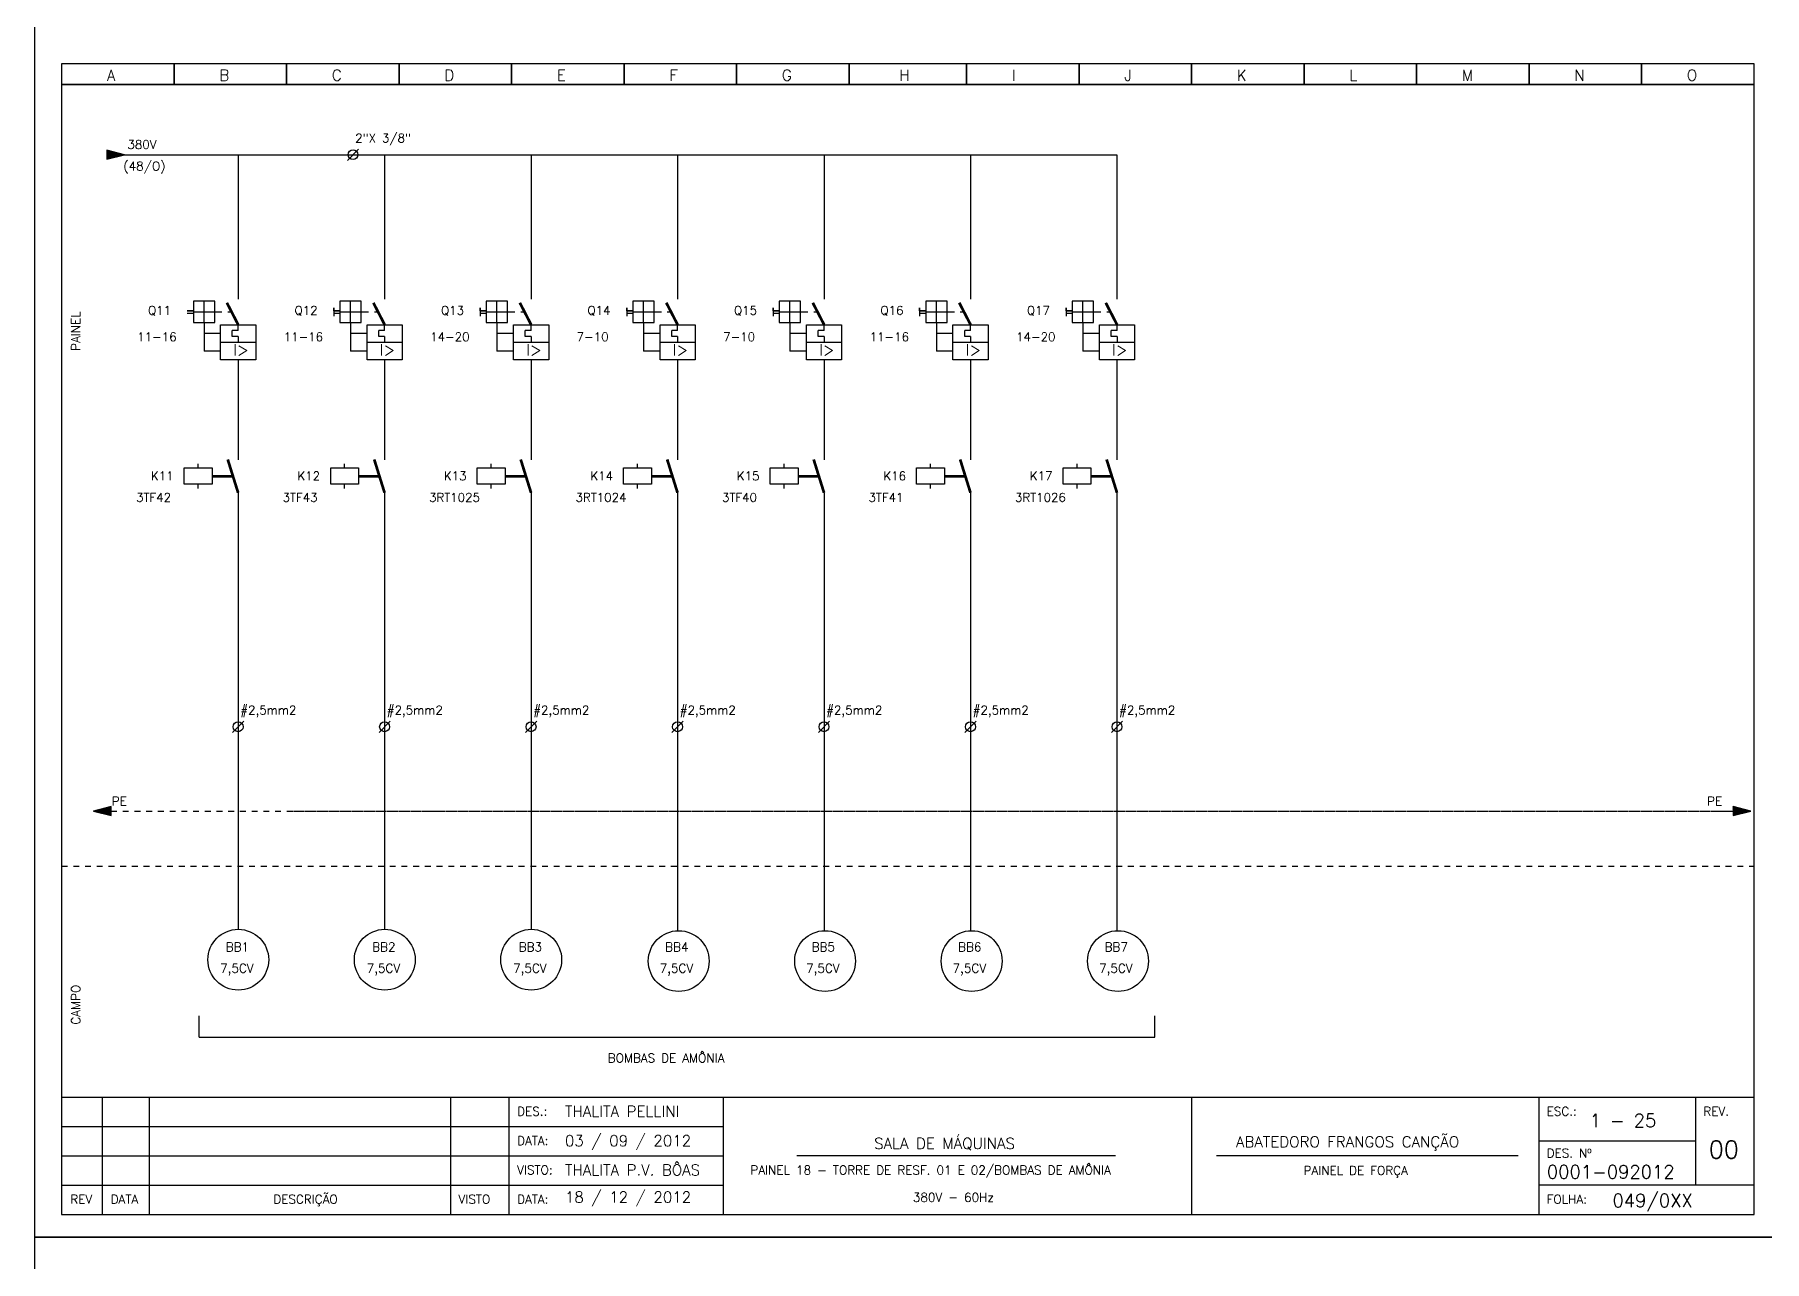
# Model space of a CAD drawing. Header units: millimetres. Extents: x 1974 to 2560, y 1429 to 1567.
# Drawn here: x 2338 to 2367.52, y 1491.19 to 1512.13 of the extents above; entities that cross this region are included whole.
import ezdxf

# ---------------------------------------------------------------- set-up
doc = ezdxf.new("R2010")
doc.units = ezdxf.units.MM
for name, pattern in [('DASHDOT2', [0.5, 0.25, -0.125, 0, -0.125]), ('DASHED', [0.75, 0.5, -0.25]), ('HIDDEN2', [0.1875, 0.125, -0.0625])]:
    doc.linetypes.add(name, pattern=pattern)
for name, color, linetype in [('1', 5, 'Continuous'), ('ALIMENTAÇÃO', 6, 'Continuous'), ('CONECTOR_SAK', 2, 'Continuous'), ('DISJUNTOR', 5, 'Continuous'), ('EQUIPAMENTOS', 5, 'Continuous'), ('MARGEM', 1, 'Continuous'), ('MOTORES', 5, 'Continuous'), ('PAINEL', 7, 'Continuous'), ('soft', 5, 'Continuous'), ('TERRA', 3, 'DASHED'), ('TEXTO', 4, 'Continuous'), ('TEXTO_2', 5, 'Continuous'), ('TIMBRE', 7, 'Continuous')]:
    doc.layers.add(name, color=color, linetype=linetype)
doc.styles.add('REGUA60', font='romans.shx', dxfattribs={"height": 2})
doc.styles.add('ROMANC', font='romanc.shx', dxfattribs={"height": 0.55})
doc.styles.add('ROMANS', font='romans.shx', dxfattribs={"height": 37})

msp = doc.modelspace()

# ---------------------------------------------------------------- hatches: boundary and pattern name
at = {"layer": 'EQUIPAMENTOS'}
msp.add_hatch(color=256, dxfattribs=at).paths.add_polyline_path([(2339.532, 1510.084), (2339.232, 1510.159), (2339.232, 1510.009)])
at = {"layer": 'TERRA'}
h = msp.add_hatch(dxfattribs=at)
h.set_pattern_fill('ANSI31', color=256, scale=0.004, angle=180, style=0)
h.set_pattern_definition([(225, (2396.25982256, 1547.50084864), (0.0003535533906, -0.0003535533906), [])])
h.paths.add_polyline_path([(2339.005, 1498.881), (2339.305, 1498.881), (2339.305, 1498.956)])
h.paths.add_polyline_path([(2339.305, 1498.806), (2339.305, 1498.881), (2339.005, 1498.881)])
h = msp.add_hatch(dxfattribs=at)
h.set_pattern_fill('ANSI31', color=256, scale=0.004, style=0)
h.set_pattern_definition([(45, (2310.03536835, 1450.2612611), (-0.0003535533906, 0.0003535533906), [])])
h.paths.add_polyline_path([(2367.29, 1498.881), (2366.99, 1498.881), (2366.99, 1498.806)])
h.paths.add_polyline_path([(2366.99, 1498.956), (2366.99, 1498.881), (2367.29, 1498.881)])

# ---------------------------------------------------------------- linework, layer by layer
for p, q in [((2340.811, 1495.022), (2340.811, 1495.386)), ((2357.118, 1495.022), (2357.118, 1495.386)), ((2340.811, 1495.022), (2357.118, 1495.022))]:
    msp.add_line(p, q)
at = {"layer": '1'}
for p, q in [((2341.073, 1507.582), (2340.709, 1507.582)), ((2340.709, 1507.582), (2340.709, 1507.218)), ((2340.891, 1507.218), (2340.891, 1507.582)), ((2341.073, 1507.218), (2341.073, 1507.582)), ((2343.105, 1507.473), (2343.105, 1507.327)), ((2343.105, 1507.421), (2343.105, 1507.473)), ((2343.573, 1507.582), (2343.209, 1507.582)), ((2343.209, 1507.582), (2343.209, 1507.218)), ((2343.391, 1507.218), (2343.391, 1507.582)), ((2343.573, 1507.218), (2343.573, 1507.582)), ((2345.605, 1507.473), (2345.605, 1507.327)), ((2345.605, 1507.421), (2345.605, 1507.473)), ((2346.073, 1507.582), (2345.709, 1507.582)), ((2345.709, 1507.582), (2345.709, 1507.218)), ((2345.891, 1507.218), (2345.891, 1507.582)), ((2346.073, 1507.218), (2346.073, 1507.582)), ((2348.105, 1507.473), (2348.105, 1507.327)), ((2348.105, 1507.421), (2348.105, 1507.473)), ((2348.573, 1507.582), (2348.209, 1507.582)), ((2348.209, 1507.582), (2348.209, 1507.218)), ((2348.391, 1507.218), (2348.391, 1507.582)), ((2348.573, 1507.218), (2348.573, 1507.582)), ((2350.605, 1507.473), (2350.605, 1507.327)), ((2350.605, 1507.421), (2350.605, 1507.473)), ((2351.073, 1507.582), (2350.709, 1507.582)), ((2350.709, 1507.582), (2350.709, 1507.218)), ((2350.891, 1507.218), (2350.891, 1507.582)), ((2351.073, 1507.218), (2351.073, 1507.582)), ((2353.105, 1507.473), (2353.105, 1507.327)), ((2353.105, 1507.421), (2353.105, 1507.473)), ((2353.573, 1507.582), (2353.209, 1507.582)), ((2353.209, 1507.582), (2353.209, 1507.218)), ((2353.391, 1507.218), (2353.391, 1507.582)), ((2353.573, 1507.218), (2353.573, 1507.582)), ((2355.605, 1507.473), (2355.605, 1507.327)), ((2355.605, 1507.421), (2355.605, 1507.473)), ((2356.073, 1507.582), (2355.709, 1507.582)), ((2355.709, 1507.582), (2355.709, 1507.218)), ((2355.891, 1507.218), (2355.891, 1507.582)), ((2356.073, 1507.218), (2356.073, 1507.582)), ((2340.709, 1507.421), (2340.605, 1507.421)), ((2340.605, 1507.421), (2340.709, 1507.421)), ((2340.605, 1507.379), (2340.709, 1507.379)), ((2340.709, 1507.4), (2341.073, 1507.4)), ((2340.709, 1507.218), (2341.073, 1507.218)), ((2343.209, 1507.421), (2343.105, 1507.421)), ((2343.105, 1507.421), (2343.209, 1507.421)), ((2343.105, 1507.379), (2343.209, 1507.379)), ((2343.209, 1507.4), (2343.573, 1507.4)), ((2343.209, 1507.218), (2343.573, 1507.218)), ((2345.709, 1507.421), (2345.605, 1507.421)), ((2345.605, 1507.421), (2345.709, 1507.421)), ((2345.605, 1507.379), (2345.709, 1507.379)), ((2345.709, 1507.4), (2346.073, 1507.4)), ((2345.709, 1507.218), (2346.073, 1507.218)), ((2348.209, 1507.421), (2348.105, 1507.421)), ((2348.105, 1507.421), (2348.209, 1507.421)), ((2348.105, 1507.379), (2348.209, 1507.379)), ((2348.209, 1507.4), (2348.573, 1507.4)), ((2348.209, 1507.218), (2348.573, 1507.218)), ((2350.709, 1507.421), (2350.605, 1507.421)), ((2350.605, 1507.421), (2350.709, 1507.421)), ((2350.605, 1507.379), (2350.709, 1507.379)), ((2350.709, 1507.4), (2351.073, 1507.4)), ((2350.709, 1507.218), (2351.073, 1507.218)), ((2353.209, 1507.421), (2353.105, 1507.421)), ((2353.105, 1507.421), (2353.209, 1507.421)), ((2353.105, 1507.379), (2353.209, 1507.379)), ((2353.209, 1507.4), (2353.573, 1507.4)), ((2353.209, 1507.218), (2353.573, 1507.218)), ((2355.709, 1507.421), (2355.605, 1507.421)), ((2355.605, 1507.421), (2355.709, 1507.421)), ((2355.605, 1507.379), (2355.709, 1507.379)), ((2355.709, 1507.4), (2356.073, 1507.4)), ((2355.709, 1507.218), (2356.073, 1507.218))]:
    msp.add_line(p, q, dxfattribs=at)
at = {"layer": 'ALIMENTAÇÃO', "color": 6}
for p, q in [((2341.473, 1510.084), (2341.473, 1507.62)), ((2343.973, 1510.084), (2343.973, 1507.62)), ((2346.473, 1510.084), (2346.473, 1507.62)), ((2348.973, 1510.084), (2348.973, 1507.62)), ((2351.473, 1510.084), (2351.473, 1507.62)), ((2353.973, 1510.084), (2353.973, 1507.62)), ((2356.473, 1510.084), (2356.473, 1507.62)), ((2341.473, 1506.582), (2341.473, 1504.877)), ((2343.973, 1506.582), (2343.973, 1504.877)), ((2346.473, 1506.582), (2346.473, 1504.877)), ((2348.973, 1506.582), (2348.973, 1504.877)), ((2351.473, 1506.582), (2351.473, 1504.877)), ((2353.973, 1506.582), (2353.973, 1504.877)), ((2356.473, 1506.582), (2356.473, 1504.877)), ((2341.473, 1504.314), (2341.473, 1496.862)), ((2343.973, 1504.314), (2343.973, 1496.862)), ((2346.473, 1504.314), (2346.473, 1496.862)), ((2348.973, 1504.314), (2348.973, 1496.839)), ((2351.473, 1504.314), (2351.473, 1496.839)), ((2353.973, 1504.314), (2353.973, 1496.839)), ((2356.473, 1504.314), (2356.473, 1496.839))]:
    msp.add_line(p, q, dxfattribs=at)
at = {"layer": 'CONECTOR_SAK'}
for p, q in [((2343.53, 1510.181), (2343.339, 1509.988)), ((2341.569, 1500.417), (2341.378, 1500.224)), ((2344.069, 1500.417), (2343.878, 1500.224)), ((2346.569, 1500.417), (2346.378, 1500.224)), ((2349.069, 1500.417), (2348.878, 1500.224)), ((2351.569, 1500.417), (2351.378, 1500.224)), ((2354.069, 1500.417), (2353.878, 1500.224)), ((2356.569, 1500.417), (2356.378, 1500.224))]:
    msp.add_line(p, q, dxfattribs=at)
for centre in [(2343.434, 1510.084), (2341.473, 1500.32), (2343.973, 1500.32), (2346.473, 1500.32), (2348.973, 1500.32), (2351.473, 1500.32), (2353.973, 1500.32), (2356.473, 1500.32)]:
    msp.add_circle(centre, 0.0846, dxfattribs=at)
at = {"layer": 'DISJUNTOR'}
for p, q in [((2340.891, 1507.218), (2340.891, 1506.732)), ((2341.474, 1507.083), (2341.474, 1507.183)), ((2343.391, 1507.218), (2343.391, 1506.732)), ((2343.974, 1507.083), (2343.974, 1507.183)), ((2345.891, 1507.218), (2345.891, 1506.732)), ((2346.474, 1507.083), (2346.474, 1507.183)), ((2348.391, 1507.218), (2348.391, 1506.732)), ((2348.974, 1507.083), (2348.974, 1507.183)), ((2350.891, 1507.218), (2350.891, 1506.732)), ((2351.474, 1507.083), (2351.474, 1507.183)), ((2353.391, 1507.218), (2353.391, 1506.732)), ((2353.974, 1507.083), (2353.974, 1507.183)), ((2355.891, 1507.218), (2355.891, 1506.732)), ((2356.474, 1507.083), (2356.474, 1507.183)), ((2341.173, 1507.032), (2340.891, 1507.032)), ((2341.174, 1506.883), (2341.774, 1506.883)), ((2341.474, 1507.083), (2341.374, 1507.083)), ((2341.374, 1506.983), (2341.374, 1507.083)), ((2341.474, 1506.983), (2341.374, 1506.983)), ((2341.474, 1506.983), (2341.474, 1506.883)), ((2343.673, 1507.032), (2343.391, 1507.032)), ((2343.674, 1506.883), (2344.274, 1506.883)), ((2343.974, 1507.083), (2343.874, 1507.083)), ((2343.874, 1506.983), (2343.874, 1507.083)), ((2343.974, 1506.983), (2343.874, 1506.983)), ((2343.974, 1506.983), (2343.974, 1506.883)), ((2346.173, 1507.032), (2345.891, 1507.032)), ((2346.174, 1506.883), (2346.774, 1506.883)), ((2346.474, 1507.083), (2346.374, 1507.083)), ((2346.374, 1506.983), (2346.374, 1507.083)), ((2346.474, 1506.983), (2346.374, 1506.983)), ((2346.474, 1506.983), (2346.474, 1506.883)), ((2348.673, 1507.032), (2348.391, 1507.032)), ((2348.674, 1506.883), (2349.274, 1506.883)), ((2348.974, 1507.083), (2348.874, 1507.083)), ((2348.874, 1506.983), (2348.874, 1507.083)), ((2348.974, 1506.983), (2348.874, 1506.983)), ((2348.974, 1506.983), (2348.974, 1506.883)), ((2351.173, 1507.032), (2350.891, 1507.032)), ((2351.174, 1506.883), (2351.774, 1506.883)), ((2351.474, 1507.083), (2351.374, 1507.083)), ((2351.374, 1506.983), (2351.374, 1507.083)), ((2351.474, 1506.983), (2351.374, 1506.983)), ((2351.474, 1506.983), (2351.474, 1506.883)), ((2353.673, 1507.032), (2353.391, 1507.032)), ((2353.674, 1506.883), (2354.274, 1506.883)), ((2353.974, 1507.083), (2353.874, 1507.083)), ((2353.874, 1506.983), (2353.874, 1507.083)), ((2353.974, 1506.983), (2353.874, 1506.983)), ((2353.974, 1506.983), (2353.974, 1506.883)), ((2356.173, 1507.032), (2355.891, 1507.032)), ((2356.174, 1506.883), (2356.774, 1506.883)), ((2356.474, 1507.083), (2356.374, 1507.083)), ((2356.374, 1506.983), (2356.374, 1507.083)), ((2356.474, 1506.983), (2356.374, 1506.983)), ((2356.474, 1506.983), (2356.474, 1506.883)), ((2341.173, 1506.732), (2340.891, 1506.732)), ((2343.673, 1506.732), (2343.391, 1506.732)), ((2346.173, 1506.732), (2345.891, 1506.732)), ((2348.673, 1506.732), (2348.391, 1506.732)), ((2351.173, 1506.732), (2350.891, 1506.732)), ((2353.673, 1506.732), (2353.391, 1506.732)), ((2356.173, 1506.732), (2355.891, 1506.732))]:
    msp.add_line(p, q, dxfattribs=at)
at = {"layer": 'DISJUNTOR', "linetype": 'HIDDEN2'}
for p, q in [((2341.073, 1507.4), (2341.373, 1507.4)), ((2343.573, 1507.4), (2343.873, 1507.4)), ((2346.073, 1507.4), (2346.373, 1507.4)), ((2348.573, 1507.4), (2348.873, 1507.4)), ((2351.073, 1507.4), (2351.373, 1507.4)), ((2353.573, 1507.4), (2353.873, 1507.4)), ((2356.073, 1507.4), (2356.373, 1507.4))]:
    msp.add_line(p, q, dxfattribs=at)
at = {"layer": 'DISJUNTOR', "const_width": 0.0472}
for points in [[(2341.474, 1507.183), (2341.281, 1507.557)], [(2343.974, 1507.183), (2343.781, 1507.557)], [(2346.474, 1507.183), (2346.281, 1507.557)], [(2348.974, 1507.183), (2348.781, 1507.557)], [(2351.474, 1507.183), (2351.281, 1507.557)], [(2353.974, 1507.183), (2353.781, 1507.557)], [(2356.474, 1507.183), (2356.281, 1507.557)]]:
    msp.add_lwpolyline(points, dxfattribs=at)
at = {"layer": 'DISJUNTOR'}
for points in [[(2341.174, 1507.183), (2341.774, 1507.183), (2341.774, 1506.583), (2341.174, 1506.583)], [(2343.674, 1507.183), (2344.274, 1507.183), (2344.274, 1506.583), (2343.674, 1506.583)], [(2346.174, 1507.183), (2346.774, 1507.183), (2346.774, 1506.583), (2346.174, 1506.583)], [(2348.674, 1507.183), (2349.274, 1507.183), (2349.274, 1506.583), (2348.674, 1506.583)], [(2351.174, 1507.183), (2351.774, 1507.183), (2351.774, 1506.583), (2351.174, 1506.583)], [(2353.674, 1507.183), (2354.274, 1507.183), (2354.274, 1506.583), (2353.674, 1506.583)], [(2356.174, 1507.183), (2356.774, 1507.183), (2356.774, 1506.583), (2356.174, 1506.583)]]:
    msp.add_lwpolyline(points, close=True, dxfattribs=at)
at = {"layer": 'EQUIPAMENTOS'}
for p, q in [((2340.791, 1504.738), (2340.791, 1504.809)), ((2343.291, 1504.738), (2343.291, 1504.809)), ((2345.791, 1504.738), (2345.791, 1504.809)), ((2348.291, 1504.738), (2348.291, 1504.809)), ((2350.791, 1504.738), (2350.791, 1504.809)), ((2353.291, 1504.738), (2353.291, 1504.809)), ((2355.791, 1504.738), (2355.791, 1504.809)), ((2341.029, 1504.608), (2341.381, 1504.608)), ((2341.029, 1504.588), (2341.388, 1504.588)), ((2343.529, 1504.608), (2343.881, 1504.608)), ((2343.529, 1504.588), (2343.888, 1504.588)), ((2346.029, 1504.608), (2346.381, 1504.608)), ((2346.029, 1504.588), (2346.388, 1504.588)), ((2348.529, 1504.608), (2348.881, 1504.608)), ((2348.529, 1504.588), (2348.888, 1504.588)), ((2351.029, 1504.608), (2351.381, 1504.608)), ((2351.029, 1504.588), (2351.388, 1504.588)), ((2353.529, 1504.608), (2353.881, 1504.608)), ((2353.529, 1504.588), (2353.888, 1504.588)), ((2356.029, 1504.608), (2356.381, 1504.608)), ((2356.029, 1504.588), (2356.388, 1504.588)), ((2340.791, 1504.388), (2340.791, 1504.459)), ((2343.291, 1504.388), (2343.291, 1504.459)), ((2345.791, 1504.388), (2345.791, 1504.459)), ((2348.291, 1504.388), (2348.291, 1504.459)), ((2350.791, 1504.388), (2350.791, 1504.459)), ((2353.291, 1504.388), (2353.291, 1504.459)), ((2355.791, 1504.388), (2355.791, 1504.459))]:
    msp.add_line(p, q, dxfattribs=at)
msp.add_lwpolyline([(2339.232, 1510.009), (2339.532, 1510.084), (2339.232, 1510.159), (2339.232, 1510.009)], dxfattribs=at)
at = {"layer": 'EQUIPAMENTOS', "const_width": 0.0472}
for points in [[(2341.473, 1504.314), (2341.296, 1504.882)], [(2343.973, 1504.314), (2343.796, 1504.882)], [(2346.473, 1504.314), (2346.296, 1504.882)], [(2348.973, 1504.314), (2348.796, 1504.882)], [(2351.473, 1504.314), (2351.296, 1504.882)], [(2353.973, 1504.314), (2353.796, 1504.882)], [(2356.473, 1504.314), (2356.296, 1504.882)]]:
    msp.add_lwpolyline(points, dxfattribs=at)
at = {"layer": 'EQUIPAMENTOS'}
for points in [[(2340.553, 1504.459), (2340.553, 1504.738), (2341.029, 1504.738), (2341.029, 1504.459)], [(2343.053, 1504.459), (2343.053, 1504.738), (2343.529, 1504.738), (2343.529, 1504.459)], [(2345.553, 1504.459), (2345.553, 1504.738), (2346.029, 1504.738), (2346.029, 1504.459)], [(2348.053, 1504.459), (2348.053, 1504.738), (2348.529, 1504.738), (2348.529, 1504.459)], [(2350.553, 1504.459), (2350.553, 1504.738), (2351.029, 1504.738), (2351.029, 1504.459)], [(2353.053, 1504.459), (2353.053, 1504.738), (2353.529, 1504.738), (2353.529, 1504.459)], [(2355.553, 1504.459), (2355.553, 1504.738), (2356.029, 1504.738), (2356.029, 1504.459)]]:
    msp.add_lwpolyline(points, close=True, dxfattribs=at)
at = {"layer": 'MARGEM', "color": 7}
for points in [[(2338, 1491.609), (2367.7, 1491.609), (2367.7, 1512.634), (2338, 1512.634)], [(2338, 1470.584), (2367.7, 1470.584), (2367.7, 1491.609), (2338, 1491.609)]]:
    msp.add_lwpolyline(points, close=True, dxfattribs=at)
at = {"layer": 'MOTORES'}
for centre in [(2341.476, 1496.343), (2343.976, 1496.343), (2346.476, 1496.343), (2348.993, 1496.32), (2351.491, 1496.32), (2353.993, 1496.32), (2356.491, 1496.32)]:
    msp.add_circle(centre, 0.519, dxfattribs=at)
at = {"layer": 'PAINEL', "color": 12, "linetype": 'HIDDEN2', "ltscale": 0.005}
msp.add_line((2338.461, 1497.941), (2367.346, 1497.941), dxfattribs=at)
at = {"layer": 'soft'}
msp.add_line((2339.532, 1510.084), (2356.473, 1510.084), dxfattribs=at)
at = {"layer": 'TERRA', "linetype": 'DASHDOT2', "ltscale": 0.0025}
for p, q in [((2339.305, 1498.881), (2366.99, 1498.881)), ((2339.305, 1498.881), (2366.99, 1498.881)), ((2342.416, 1498.881), (2367.29, 1498.881))]:
    msp.add_line(p, q, dxfattribs=at)
at = {"layer": 'TERRA'}
for points in [[(2339.305, 1498.956), (2339.005, 1498.881), (2339.305, 1498.806), (2339.305, 1498.956)], [(2339.305, 1498.956), (2339.005, 1498.881), (2339.305, 1498.806), (2339.305, 1498.956)], [(2366.99, 1498.806), (2367.29, 1498.881), (2366.99, 1498.956), (2366.99, 1498.806)], [(2366.99, 1498.806), (2367.29, 1498.881), (2366.99, 1498.956), (2366.99, 1498.806)]]:
    msp.add_lwpolyline(points, dxfattribs=at)
at = {"layer": 'TIMBRE', "color": 12}
msp.add_line((2367.346, 1511.634), (2338.461, 1511.634), dxfattribs=at)
at = {"layer": 'TIMBRE'}
for p, q in [((2338.461, 1493.997), (2367.346, 1493.997)), ((2339.161, 1491.997), (2339.161, 1493.997)), ((2339.961, 1491.997), (2339.961, 1493.997)), ((2345.1, 1493.997), (2345.1, 1491.997)), ((2346.1, 1491.997), (2346.1, 1493.997)), ((2349.753, 1493.997), (2349.753, 1491.997)), ((2357.742, 1493.997), (2357.742, 1491.997)), ((2363.67, 1493.997), (2363.67, 1491.997)), ((2366.346, 1493.997), (2366.346, 1492.497)), ((2338.461, 1493.497), (2349.753, 1493.497)), ((2338.461, 1492.997), (2349.753, 1492.997)), ((2356.152, 1492.997), (2351.008, 1492.997)), ((2356.446, 1492.997), (2351.303, 1492.997)), ((2363.318, 1492.997), (2358.174, 1492.997)), ((2366.346, 1493.247), (2363.67, 1493.247)), ((2338.461, 1492.497), (2349.753, 1492.497)), ((2367.346, 1492.497), (2363.67, 1492.497))]:
    msp.add_line(p, q, dxfattribs=at)
at = {"layer": 'TIMBRE', "color": 12}
for points in [[(2338.461, 1511.284), (2340.381, 1511.284), (2340.381, 1511.634), (2338.461, 1511.634)], [(2340.381, 1511.284), (2342.301, 1511.284), (2342.301, 1511.634), (2340.381, 1511.634)], [(2342.301, 1511.284), (2344.221, 1511.284), (2344.221, 1511.634), (2342.301, 1511.634)], [(2344.221, 1511.284), (2346.141, 1511.284), (2346.141, 1511.634), (2344.221, 1511.634)], [(2346.141, 1511.284), (2348.061, 1511.284), (2348.061, 1511.634), (2346.141, 1511.634)], [(2348.061, 1511.284), (2349.981, 1511.284), (2349.981, 1511.634), (2348.061, 1511.634)], [(2349.981, 1511.284), (2351.901, 1511.284), (2351.901, 1511.634), (2349.981, 1511.634)], [(2351.901, 1511.284), (2353.906, 1511.284), (2353.906, 1511.634), (2351.901, 1511.634)], [(2353.906, 1511.284), (2355.826, 1511.284), (2355.826, 1511.634), (2353.906, 1511.634)], [(2355.826, 1511.284), (2357.746, 1511.284), (2357.746, 1511.634), (2355.826, 1511.634)], [(2357.746, 1511.284), (2359.666, 1511.284), (2359.666, 1511.634), (2357.746, 1511.634)], [(2359.666, 1511.284), (2361.586, 1511.284), (2361.586, 1511.634), (2359.666, 1511.634)], [(2361.586, 1511.284), (2363.506, 1511.284), (2363.506, 1511.634), (2361.586, 1511.634)], [(2363.506, 1511.284), (2365.426, 1511.284), (2365.426, 1511.634), (2363.506, 1511.634)], [(2365.426, 1511.284), (2367.346, 1511.284), (2367.346, 1511.634), (2365.426, 1511.634)], [(2338.461, 1491.997), (2367.346, 1491.997), (2367.346, 1511.284), (2338.461, 1511.284)]]:
    msp.add_lwpolyline(points, close=True, dxfattribs=at)

# ---------------------------------------------------------------- texts
at = {"style": 'ROMANS'}
for s, p in [('ESC.:', (2363.806, 1493.68)), ('REV.', (2366.482, 1493.68)), ('DES. Nº', (2363.806, 1492.967)), ('PAINEL 18 - TORRE DE RESF. 01 E 02/BOMBAS DE AMÔNIA', (2350.217, 1492.678)), ('PAINEL DE FORÇA', (2359.657, 1492.671)), ('380V - 60Hz', (2352.989, 1492.212)), ('FOLHA:', (2363.806, 1492.18))]:
    msp.add_text(s, height=0.15, dxfattribs=at).set_placement(p)
at = {"layer": 'TEXTO'}
for s, height, style, p in [('A', 0.188, 'ROMANS', (2339.234, 1511.347)), ('B', 0.188, 'ROMANS', (2341.154, 1511.347)), ('C', 0.188, 'ROMANS', (2343.074, 1511.347)), ('D', 0.188, 'ROMANS', (2344.994, 1511.347)), ('E', 0.188, 'ROMANS', (2346.914, 1511.347)), ('F', 0.188, 'ROMANS', (2348.834, 1511.347)), ('G', 0.188, 'ROMANS', (2350.754, 1511.347)), ('H', 0.188, 'ROMANS', (2352.758, 1511.347)), ('I', 0.188, 'ROMANS', (2354.678, 1511.347)), ('J', 0.188, 'ROMANS', (2356.598, 1511.347)), ('K', 0.188, 'ROMANS', (2358.518, 1511.347)), ('L', 0.188, 'ROMANS', (2360.438, 1511.347)), ('M', 0.188, 'ROMANS', (2362.358, 1511.347)), ('N', 0.188, 'ROMANS', (2364.278, 1511.347)), ('O', 0.188, 'ROMANS', (2366.198, 1511.347)), ('2"X 3/8"', 0.148, 'ROMANS', (2343.471, 1510.294)), ('380V', 0.148, 'ROMANS', (2339.584, 1510.184)), ('(48/O)', 0.15, 'ROMANS', (2339.514, 1509.815)), ('Q11', 0.148, 'ROMANS', (2339.936, 1507.353)), ('Q12', 0.148, 'ROMANS', (2342.436, 1507.353)), ('Q13', 0.148, 'ROMANS', (2344.936, 1507.353)), ('Q14', 0.148, 'ROMANS', (2347.436, 1507.353)), ('Q15', 0.148, 'ROMANS', (2349.936, 1507.353)), ('Q16', 0.148, 'ROMANS', (2352.436, 1507.353)), ('Q17', 0.148, 'ROMANS', (2354.936, 1507.353)), ('11-16', 0.148, 'ROMANS', (2339.751, 1506.901)), ('11-16', 0.148, 'ROMANS', (2342.251, 1506.901)), ('14-20', 0.148, 'ROMANS', (2344.751, 1506.901)), ('7-10', 0.148, 'ROMANS', (2347.251, 1506.901)), ('7-10', 0.148, 'ROMANS', (2349.751, 1506.901)), ('11-16', 0.148, 'ROMANS', (2352.251, 1506.901)), ('14-20', 0.148, 'ROMANS', (2354.751, 1506.901)), ('K11', 0.148, 'ROMANS', (2339.985, 1504.527)), ('K12', 0.148, 'ROMANS', (2342.485, 1504.527)), ('K13', 0.148, 'ROMANS', (2344.985, 1504.527)), ('K14', 0.148, 'ROMANS', (2347.485, 1504.527)), ('K15', 0.148, 'ROMANS', (2349.985, 1504.527)), ('K16', 0.148, 'ROMANS', (2352.485, 1504.527)), ('K17', 0.148, 'ROMANS', (2354.985, 1504.527)), ('3TF42', 0.148, 'ROMANS', (2339.732, 1504.161)), ('3TF43', 0.148, 'ROMANS', (2342.232, 1504.161)), ('3RT1025', 0.148, 'ROMANS', (2344.732, 1504.161)), ('3RT1024', 0.148, 'ROMANS', (2347.232, 1504.161)), ('3TF40', 0.148, 'ROMANS', (2349.732, 1504.161)), ('3TF41', 0.148, 'ROMANS', (2352.232, 1504.161)), ('3RT1026', 0.148, 'ROMANS', (2354.732, 1504.161)), ('#2,5mm2', 0.148, 'ROMANS', (2341.51, 1500.53)), ('#2,5mm2', 0.148, 'ROMANS', (2344.01, 1500.53)), ('#2,5mm2', 0.148, 'ROMANS', (2346.51, 1500.53)), ('#2,5mm2', 0.148, 'ROMANS', (2349.01, 1500.53)), ('#2,5mm2', 0.148, 'ROMANS', (2351.51, 1500.53)), ('#2,5mm2', 0.148, 'ROMANS', (2354.01, 1500.53)), ('#2,5mm2', 0.148, 'ROMANS', (2356.51, 1500.53)), ('PE', 0.15, 'ROMANS', (2339.317, 1498.975)), ('PE', 0.15, 'ROMANS', (2366.544, 1498.975)), ('BB1', 0.15, 'REGUA60', (2341.261, 1496.486)), ('BB2', 0.15, 'REGUA60', (2343.761, 1496.486)), ('BB3', 0.15, 'REGUA60', (2346.261, 1496.486)), ('BB4', 0.15, 'REGUA60', (2348.761, 1496.486)), ('BB5', 0.15, 'REGUA60', (2351.261, 1496.486)), ('BB6', 0.15, 'REGUA60', (2353.761, 1496.486)), ('BB7', 0.15, 'REGUA60', (2356.261, 1496.486)), ('7,5CV', 0.15, 'REGUA60', (2341.167, 1496.122)), ('7,5CV', 0.15, 'REGUA60', (2343.667, 1496.122)), ('7,5CV', 0.15, 'REGUA60', (2346.167, 1496.122)), ('7,5CV', 0.15, 'REGUA60', (2348.667, 1496.122)), ('7,5CV', 0.15, 'REGUA60', (2351.167, 1496.122)), ('7,5CV', 0.15, 'REGUA60', (2353.667, 1496.122)), ('7,5CV', 0.15, 'REGUA60', (2356.167, 1496.122)), ('BOMBAS DE AMÔNIA', 0.15, 'REGUA60', (2347.781, 1494.591)), ('THALITA PELLINI', 0.1875, 'ROMANS', (2347.051, 1493.66)), ('03 / 09 / 2012', 0.1875, 'ROMANS', (2347.051, 1493.16)), ('THALITA P.V. BÔAS', 0.1875, 'ROMANS', (2347.051, 1492.66)), ('18 / 12 / 2012', 0.1875, 'ROMANS', (2347.051, 1492.197))]:
    msp.add_text(s, height=height, dxfattribs=dict(at, style=style)).set_placement(p)
at = {"layer": 'TEXTO', "style": 'REGUA60'}
for s, p in [('PAINEL', (2338.776, 1506.735)), ('CAMPO', (2338.776, 1495.234))]:
    msp.add_text(s, height=0.15, rotation=90, dxfattribs=at).set_placement(p)
at = {"layer": 'TEXTO', "color": 150, "style": 'ROMANS'}
for s, height, p in [('DES.:', 0.15, (2346.236, 1493.68)), ('1 - 25', 0.225, (2364.54, 1493.487)), ('DATA:', 0.15, (2346.236, 1493.18)), ('00', 0.3, (2366.573, 1492.953)), ('VISTO:', 0.15, (2346.236, 1492.68)), ('0001-092012', 0.225, (2363.811, 1492.611)), ('REV', 0.15, (2338.609, 1492.18)), ('DATA', 0.15, (2339.298, 1492.18)), ('DESCRIÇÃO', 0.15, (2342.074, 1492.18)), ('VISTO', 0.15, (2345.236, 1492.18)), ('DATA:', 0.15, (2346.236, 1492.18)), ('049/0XX', 0.225, (2364.929, 1492.121))]:
    msp.add_text(s, height=height, dxfattribs=at).set_placement(p)
at = {"layer": 'TEXTO_2'}
for s, height, style, p in [('I>', 0.1927, 'REGUA60', (2341.389, 1506.657)), ('I>', 0.1927, 'REGUA60', (2343.889, 1506.657)), ('I>', 0.1927, 'REGUA60', (2346.389, 1506.657)), ('I>', 0.1927, 'REGUA60', (2348.889, 1506.657)), ('I>', 0.1927, 'REGUA60', (2351.389, 1506.657)), ('I>', 0.1927, 'REGUA60', (2353.889, 1506.657)), ('I>', 0.1927, 'REGUA60', (2356.389, 1506.657)), ('SALA DE MÁQUINAS', 0.1875, 'ROMANC', (2352.329, 1493.113)), ('ABATEDORO FRANGOS CANÇÃO', 0.1875, 'ROMANC', (2358.504, 1493.141))]:
    msp.add_text(s, height=height, dxfattribs=dict(at, style=style)).set_placement(p)

doc.saveas('drawing.dxf')
